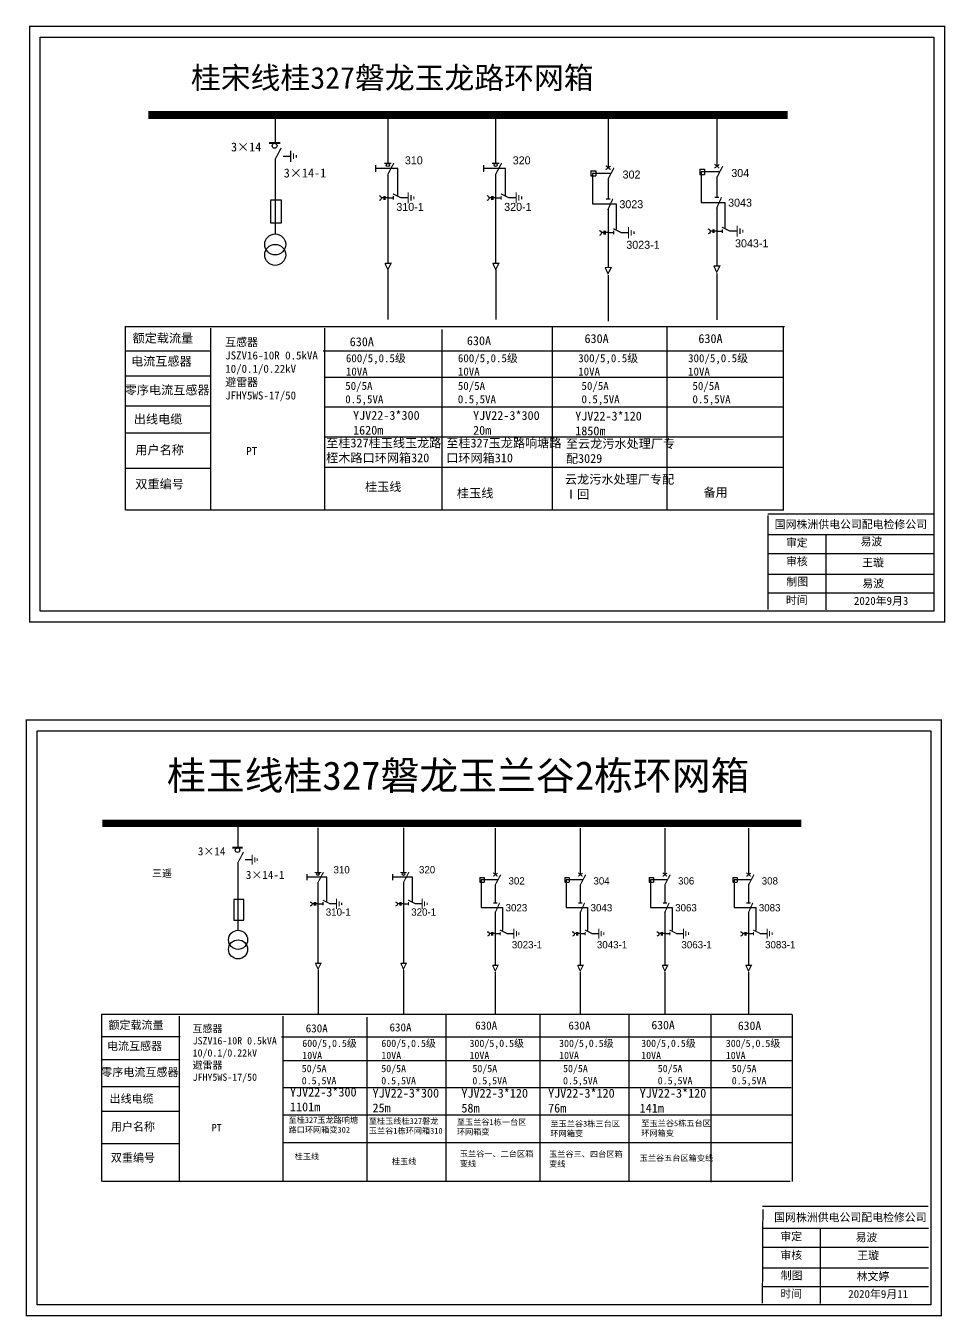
# Model space of a CAD drawing. Extents: x 1601 to 2099, y -464 to -160.
# Drawn here: x 1836.6 to 1962.6, y -338.5 to -161.4 of the extents above; entities that cross this region are included whole.
import ezdxf

# ---------------------------------------------------------------- set-up
doc = ezdxf.new("R2010")
doc.units = 0
doc.header["$LTSCALE"] = 0.774411
doc.linetypes.add('ACAD_ISO02W100', pattern=[15, 12, -3])
doc.linetypes.add('CENTER', pattern=[50.8, 31.75, -6.35, 6.35, -6.35])
doc.layers.get('0').update_dxf_attribs({"linetype": 'CONTINUOUS'})
doc.layers.get('DEFPOINTS').update_dxf_attribs({"linetype": 'CONTINUOUS'})
doc.layers.add('2', color=7, linetype='CONTINUOUS')
doc.styles.add('hztxt_txtstyle_0.00_0_0', font='simkai.ttf')
doc.styles.add('hztxt_txtstyle_1.80_0_0', font='', dxfattribs={"height": 1.8, "bigfont": 'hztxt.shx'})
doc.styles.add('hztxt_txtstyle_2.70_0_0', font='simkai.ttf', dxfattribs={"height": 2.7})
doc.styles.add('KaiTi_GB2312_txtstyle_1.09_0_0', font='simkai_0.ttf', dxfattribs={"height": 1.0944})
doc.styles.add('字体', font='simkai_0.ttf', dxfattribs={"height": 2.5})
doc.styles.get('hztxt_txtstyle_1.80_0_0').set_extended_font_data('hztxt')

# ---------------------------------------------------------------- blocks, each defined once
blk = doc.blocks.new('JD')
for points in [[(-2, 0.2), (-2, -0.2), (2, 0.2), (2, -0.2)], [(1, -1.2), (1, -0.8), (-1, -1.2), (-1, -0.8)], [(-0.5, -1.8), (-0.5, -2.2), (0.5, -1.8), (0.5, -2.2)]]:
    blk.add_trace(points)

msp = doc.modelspace()

# ---------------------------------------------------------------- linework, layer by layer
at = {"color": 0}
for p, q in [((1870.73, -173.84), (1870.73, -177.46)), ((1886.2, -173.55), (1886.2, -180.27)), ((1900.98, -173.55), (1900.98, -180.27)), ((1916.4, -173.86), (1916.4, -180.92)), ((1931.31, -173.65), (1931.31, -180.71)), ((1870.75, -179.7), (1870.75, -189.95)), ((1871.83, -179.29), (1872.86, -179.29)), ((1886.2, -181.77), (1886.2, -193.98)), ((1900.98, -181.77), (1900.98, -193.98)), ((1914.05, -181.3), (1914.71, -181.3)), ((1914.05, -181.3), (1914.05, -182.03)), ((1914.05, -182.03), (1914.71, -182.03)), ((1914.71, -181.3), (1914.71, -182.03)), ((1928.97, -181.09), (1929.63, -181.09)), ((1928.97, -181.09), (1928.97, -181.82)), ((1928.97, -181.82), (1929.63, -181.82)), ((1929.63, -181.09), (1929.63, -181.82)), ((1931.31, -182.21), (1931.31, -184.93)), ((1916.4, -182.42), (1916.4, -185.14)), ((1886.2, -185.02), (1886.96, -185.02)), ((1887.95, -184.99), (1888.98, -184.99)), ((1900.98, -185.02), (1901.74, -185.02)), ((1902.74, -184.99), (1903.77, -184.99)), ((1916.4, -186.5), (1916.4, -194.54)), ((1931.31, -186.29), (1931.31, -194.33)), ((1916.4, -189.8), (1917.16, -189.8)), ((1918.15, -189.78), (1919.18, -189.78)), ((1931.31, -189.59), (1932.07, -189.59)), ((1933.06, -189.57), (1934.1, -189.57)), ((1861.99, -206.05), (1850.22, -206.05)), ((1861.95, -209.51), (1850.17, -209.51)), ((1861.95, -213.6), (1850.17, -213.6)), ((1861.9, -217.33), (1850.13, -217.33)), ((1861.95, -222.18), (1850.17, -222.18)), ((1865.64, -270.86), (1865.64, -274.14)), ((1876.62, -271.46), (1876.62, -277.57)), ((1888.34, -271.46), (1888.34, -277.57)), ((1900.93, -271.49), (1900.93, -277.91)), ((1912.59, -271.49), (1912.59, -277.91)), ((1924.18, -271.49), (1924.18, -277.91)), ((1935.66, -271.49), (1935.66, -277.91)), ((1865.65, -276.18), (1865.65, -285.5)), ((1866.64, -275.81), (1867.58, -275.81)), ((1876.62, -278.93), (1876.62, -290.03)), ((1888.34, -278.93), (1888.34, -290.03)), ((1898.8, -278.26), (1899.4, -278.26)), ((1898.8, -278.26), (1898.8, -278.92)), ((1898.8, -278.92), (1899.4, -278.92)), ((1899.4, -278.26), (1899.4, -278.92)), ((1900.93, -279.27), (1900.93, -281.74)), ((1910.46, -278.26), (1911.05, -278.26)), ((1910.46, -278.26), (1910.46, -278.92)), ((1910.46, -278.92), (1911.05, -278.92)), ((1911.05, -278.26), (1911.05, -278.92)), ((1912.59, -279.27), (1912.59, -281.74)), ((1922.05, -278.26), (1922.65, -278.26)), ((1922.05, -278.26), (1922.05, -278.92)), ((1922.05, -278.92), (1922.65, -278.92)), ((1922.65, -278.26), (1922.65, -278.92)), ((1924.18, -279.27), (1924.18, -281.74)), ((1933.53, -278.26), (1934.13, -278.26)), ((1933.53, -278.26), (1933.53, -278.92)), ((1933.53, -278.92), (1934.13, -278.92)), ((1934.13, -278.26), (1934.13, -278.92)), ((1935.66, -279.27), (1935.66, -281.74)), ((1876.62, -281.88), (1877.31, -281.88)), ((1878.22, -281.86), (1879.16, -281.86)), ((1888.34, -281.88), (1889.03, -281.88)), ((1889.93, -281.86), (1890.87, -281.86)), ((1900.93, -282.98), (1900.93, -290.29)), ((1912.59, -282.98), (1912.59, -290.29)), ((1924.18, -282.98), (1924.18, -290.29)), ((1935.66, -282.98), (1935.66, -290.29)), ((1900.93, -285.98), (1901.62, -285.98)), ((1902.52, -285.96), (1903.46, -285.96)), ((1912.59, -285.98), (1913.28, -285.98)), ((1914.18, -285.96), (1915.12, -285.96)), ((1924.18, -285.98), (1924.88, -285.98)), ((1925.78, -285.96), (1926.72, -285.96)), ((1935.66, -285.98), (1936.35, -285.98)), ((1937.25, -285.96), (1938.2, -285.96)), ((1857.7, -300.13), (1846.99, -300.13)), ((1857.66, -303.28), (1846.95, -303.28)), ((1857.66, -307), (1846.95, -307)), ((1857.62, -310.39), (1846.91, -310.39)), ((1857.65, -314.8), (1846.95, -314.8))]:
    msp.add_line(p, q, dxfattribs=at)
at = {"color": 0, "linetype": 'ACAD_ISO02W100'}
for p, q in [((1916.73, -181.68), (1914.26, -181.68)), ((1914.26, -181.68), (1914.26, -185.87)), ((1931.64, -181.47), (1929.18, -181.47)), ((1929.18, -181.47), (1929.18, -185.66)), ((1914.26, -185.87), (1917.51, -185.87)), ((1917.51, -185.87), (1917.51, -189.33)), ((1929.18, -185.66), (1932.43, -185.66)), ((1932.43, -185.66), (1932.43, -189.12)), ((1901.23, -278.6), (1898.99, -278.6)), ((1898.99, -278.6), (1898.99, -282.41)), ((1912.89, -278.6), (1910.65, -278.6)), ((1910.65, -278.6), (1910.65, -282.41)), ((1924.48, -278.6), (1922.24, -278.6)), ((1922.24, -278.6), (1922.24, -282.41)), ((1935.96, -278.6), (1933.72, -278.6)), ((1933.72, -278.6), (1933.72, -282.41)), ((1898.99, -282.41), (1901.94, -282.41)), ((1901.94, -282.41), (1901.94, -285.55)), ((1910.65, -282.41), (1913.6, -282.41)), ((1913.6, -282.41), (1913.6, -285.55)), ((1922.24, -282.41), (1925.2, -282.41)), ((1925.2, -282.41), (1925.2, -285.55)), ((1933.72, -282.41), (1936.68, -282.41)), ((1936.68, -282.41), (1936.68, -285.55))]:
    msp.add_line(p, q, dxfattribs=at)
at = {"color": 0, "linetype": 'CENTER'}
for p, q in [((1886.2, -194.97), (1886.2, -201.72)), ((1900.99, -194.97), (1900.99, -201.72)), ((1916.4, -195.62), (1916.4, -201.96)), ((1931.31, -195.41), (1931.31, -201.75)), ((1876.63, -290.93), (1876.63, -297.07)), ((1888.34, -290.93), (1888.34, -297.07)), ((1900.93, -291.27), (1900.93, -297.03)), ((1912.59, -291.27), (1912.59, -297.03)), ((1924.19, -291.27), (1924.19, -297.03)), ((1935.66, -291.27), (1935.66, -297.03))]:
    msp.add_line(p, q, dxfattribs=at)
at = {"color": 0, "linetype": 'Continuous'}
for p, q in [((1850.15, -202.66), (1940.59, -202.66)), ((1850.2, -227.89), (1850.2, -202.66)), ((1861.89, -202.93), (1861.89, -227.89)), ((1877.52, -202.93), (1877.52, -227.89)), ((1893.62, -203.1), (1893.62, -227.88)), ((1908.74, -202.7), (1908.74, -227.89)), ((1924.47, -202.7), (1924.47, -227.89)), ((1940.41, -202.72), (1940.41, -227.91)), ((1877.33, -206.03), (1940.41, -206.03)), ((1877.52, -209.65), (1940.41, -209.65)), ((1877.52, -213.7), (1940.41, -213.7)), ((1877.52, -217.81), (1940.41, -217.81)), ((1877.52, -221.98), (1940.41, -221.98)), ((1940.41, -227.89), (1850.28, -227.89)), ((1938.36, -231.22), (1961.11, -231.22)), ((1946.26, -231.22), (1946.26, -241.56)), ((1938.36, -233.81), (1961.11, -233.81)), ((1938.36, -236.64), (1961.11, -236.64)), ((1938.36, -239.23), (1961.11, -239.23)), ((1846.93, -297.05), (1941.59, -297.05)), ((1846.97, -320), (1846.97, -297.05)), ((1857.6, -297.3), (1857.6, -319.99)), ((1871.81, -297.3), (1871.81, -319.99)), ((1894.15, -297.1), (1894.15, -319.99)), ((1907.05, -297.1), (1907.05, -319.99)), ((1919.25, -297.11), (1919.25, -320.01)), ((1930.51, -297.19), (1930.51, -320.08)), ((1941.65, -297.07), (1941.65, -320.01)), ((1883.33, -297.45), (1883.33, -319.98)), ((1871.63, -300.12), (1941.62, -300.12)), ((1871.81, -303.41), (1941.65, -303.41)), ((1871.81, -307.09), (1941.53, -307.09)), ((1871.81, -310.82), (1941.72, -310.82)), ((1871.81, -314.62), (1941.62, -314.62)), ((1941.38, -320), (1847.05, -320)), ((1937.58, -326.4), (1960.33, -326.4)), ((1945.5, -326.35), (1945.48, -336.74)), ((1937.58, -328.99), (1960.33, -328.99)), ((1937.58, -331.82), (1960.33, -331.82)), ((1937.58, -334.41), (1960.33, -334.41))]:
    msp.add_line(p, q, dxfattribs=at)
at = {"color": 0, "linetype": 'Continuous', "const_width": 0.182}
for points in [[(1837.07, -161.51), (1962.55, -161.51), (1962.55, -243.22), (1837.07, -243.22)], [(1836.64, -256.68), (1962.12, -256.68), (1962.12, -338.38), (1836.64, -338.38)]]:
    msp.add_lwpolyline(points, close=True, dxfattribs=at)
at = {"color": 0, "linetype": 'Continuous'}
for points in [[(1838.54, -162.99), (1961.07, -162.99), (1961.07, -241.74), (1838.54, -241.74)], [(1838.12, -258.15), (1960.65, -258.15), (1960.65, -336.9), (1838.12, -336.9)]]:
    msp.add_lwpolyline(points, close=True, dxfattribs=at)
at = {"color": 0}
for points, const_width in [([(1853.35, -173.64), (1941.03, -173.64)], 1.1), ([(1869.9, -177.51), (1871.44, -177.51)], 0.261), ([(1870.75, -179.74), (1871.57, -178.18)], 0.165), ([(1885.71, -180.3), (1886.68, -180.3)], 0.165), ([(1886.2, -181.81), (1887.02, -180.25)], 0.165), ([(1900.5, -180.3), (1901.47, -180.3)], 0.165), ([(1900.98, -181.81), (1901.81, -180.25)], 0.165), ([(1916.08, -181.16), (1916.75, -180.66)], 0.165), ([(1916.09, -180.61), (1916.74, -181.15)], 0.165), ([(1931, -180.95), (1931.67, -180.45)], 0.165), ([(1931, -180.41), (1931.65, -180.94)], 0.165), ([(1916.4, -182.46), (1917.22, -180.9)], 0.165), ([(1931.31, -182.25), (1932.13, -180.69)], 0.165), ([(1886.91, -184.47), (1888.01, -185.02)], 0.165), ([(1886.96, -184.76), (1886.96, -185.27)], 0.165), ([(1901.7, -184.47), (1902.8, -185.02)], 0.165), ([(1901.74, -184.76), (1901.74, -185.27)], 0.165), ([(1916.1, -185.18), (1916.71, -185.18)], 0.165), ([(1916.36, -186.7), (1917.06, -185.15)], 0.165), ([(1931.01, -184.97), (1931.62, -184.97)], 0.165), ([(1931.28, -186.49), (1931.97, -184.94)], 0.165), ([(1917.12, -189.25), (1918.21, -189.8)], 0.165), ([(1932.03, -189.04), (1933.13, -189.59)], 0.165), ([(1932.07, -189.34), (1932.07, -189.85)], 0.165), ([(1917.16, -189.55), (1917.16, -190.05)], 0.165), ([(1885.79, -194.01), (1886.63, -194.01), (1886.2, -194.86), (1885.8, -193.99)], 0.165), ([(1900.58, -194.01), (1901.42, -194.01), (1900.99, -194.86), (1900.59, -193.99)], 0.165), ([(1915.99, -194.59), (1916.83, -194.59), (1916.4, -195.44), (1916, -194.57)], 0.165), ([(1930.9, -194.38), (1931.74, -194.38), (1931.31, -195.23), (1930.91, -194.36)], 0.165), ([(1847.05, -270.86), (1942.89, -270.86)], 0.998), ([(1864.89, -274.19), (1866.29, -274.19)], 0.238), ([(1865.65, -276.22), (1866.4, -274.8)], 0.15), ([(1876.18, -277.59), (1877.06, -277.59)], 0.15), ([(1876.62, -278.97), (1877.37, -277.55)], 0.15), ([(1887.9, -277.59), (1888.78, -277.59)], 0.15), ([(1888.34, -278.97), (1889.09, -277.55)], 0.15), ([(1900.65, -277.63), (1901.24, -278.12)], 0.15), ([(1900.64, -278.13), (1901.25, -277.67)], 0.15), ([(1900.93, -279.31), (1901.68, -277.89)], 0.15), ([(1912.31, -277.63), (1912.89, -278.12)], 0.15), ([(1912.3, -278.13), (1912.91, -277.67)], 0.15), ([(1912.59, -279.31), (1913.34, -277.89)], 0.15), ([(1923.9, -278.13), (1924.51, -277.67)], 0.15), ([(1923.9, -277.63), (1924.49, -278.12)], 0.15), ([(1924.18, -279.31), (1924.93, -277.89)], 0.15), ([(1935.38, -278.13), (1935.98, -277.67)], 0.15), ([(1935.38, -277.63), (1935.97, -278.12)], 0.15), ([(1935.66, -279.31), (1936.41, -277.89)], 0.15), ([(1877.27, -281.38), (1878.27, -281.88)], 0.15), ([(1888.99, -281.38), (1889.99, -281.88)], 0.15), ([(1877.31, -281.65), (1877.31, -282.11)], 0.15), ([(1889.03, -281.65), (1889.03, -282.11)], 0.15), ([(1900.66, -281.78), (1901.21, -281.78)], 0.15), ([(1900.9, -283.17), (1901.53, -281.75)], 0.15), ([(1912.32, -281.78), (1912.87, -281.78)], 0.15), ([(1912.56, -283.17), (1913.19, -281.75)], 0.15), ([(1923.92, -281.78), (1924.47, -281.78)], 0.15), ([(1924.15, -283.17), (1924.78, -281.75)], 0.15), ([(1935.39, -281.78), (1935.95, -281.78)], 0.15), ([(1935.63, -283.17), (1936.26, -281.75)], 0.15), ([(1901.58, -285.48), (1902.58, -285.98)], 0.15), ([(1901.62, -285.75), (1901.62, -286.21)], 0.15), ([(1913.24, -285.48), (1914.24, -285.98)], 0.15), ([(1913.28, -285.75), (1913.28, -286.21)], 0.15), ([(1924.84, -285.48), (1925.84, -285.98)], 0.15), ([(1924.88, -285.75), (1924.88, -286.21)], 0.15), ([(1936.31, -285.48), (1937.31, -285.98)], 0.15), ([(1936.35, -285.75), (1936.35, -286.21)], 0.15), ([(1876.25, -290.05), (1877.02, -290.05), (1876.63, -290.83), (1876.26, -290.04)], 0.15), ([(1887.97, -290.05), (1888.73, -290.05), (1888.34, -290.83), (1887.98, -290.04)], 0.15), ([(1900.56, -290.33), (1901.32, -290.33), (1900.93, -291.11), (1900.57, -290.32)], 0.15), ([(1912.22, -290.33), (1912.98, -290.33), (1912.59, -291.11), (1912.23, -290.32)], 0.15), ([(1923.82, -290.33), (1924.58, -290.33), (1924.19, -291.11), (1923.83, -290.32)], 0.15), ([(1935.29, -290.33), (1936.06, -290.33), (1935.66, -291.11), (1935.3, -290.32)], 0.15)]:
    msp.add_lwpolyline(points, dxfattribs=dict(at, const_width=const_width))
for points in [[(1884.53, -180.54), (1884.53, -181.46)], [(1899.32, -180.54), (1899.32, -181.46)], [(1870.09, -185.38), (1870.09, -188.46), (1871.62, -188.46), (1871.62, -185.34), (1870.09, -185.34)], [(1885.64, -185.01), (1885.29, -185.01)], [(1885.64, -184.78), (1885.64, -185.28)], [(1885.8, -184.78), (1885.8, -185.28)], [(1886.19, -185.01), (1885.8, -185.01)], [(1900.43, -185.01), (1900.08, -185.01)], [(1900.43, -184.78), (1900.43, -185.28)], [(1900.58, -184.78), (1900.58, -185.28)], [(1900.98, -185.01), (1900.58, -185.01)], [(1930.76, -189.35), (1930.76, -189.85)], [(1930.91, -189.35), (1930.91, -189.85)], [(1915.84, -189.79), (1915.5, -189.79)], [(1915.84, -189.56), (1915.84, -190.06)], [(1916, -189.56), (1916, -190.06)], [(1916.4, -189.79), (1916, -189.79)], [(1930.76, -189.58), (1930.41, -189.58)], [(1931.31, -189.58), (1930.91, -189.58)], [(1875.11, -277.81), (1875.11, -278.65)], [(1886.83, -277.81), (1886.83, -278.65)], [(1865.06, -281.34), (1865.06, -284.14), (1866.44, -284.14), (1866.44, -281.31), (1865.06, -281.31)], [(1876.12, -281.87), (1875.8, -281.87)], [(1876.12, -281.66), (1876.12, -282.12)], [(1876.26, -281.66), (1876.26, -282.12)], [(1876.62, -281.87), (1876.26, -281.87)], [(1887.84, -281.87), (1887.52, -281.87)], [(1887.84, -281.66), (1887.84, -282.12)], [(1887.98, -281.66), (1887.98, -282.12)], [(1888.34, -281.87), (1887.98, -281.87)], [(1900.42, -285.98), (1900.11, -285.98)], [(1900.42, -285.77), (1900.42, -286.22)], [(1900.56, -285.77), (1900.56, -286.22)], [(1900.93, -285.98), (1900.56, -285.98)], [(1912.08, -285.98), (1911.77, -285.98)], [(1912.08, -285.77), (1912.08, -286.22)], [(1912.22, -285.77), (1912.22, -286.22)], [(1912.58, -285.98), (1912.22, -285.98)], [(1923.68, -285.98), (1923.36, -285.98)], [(1923.68, -285.77), (1923.68, -286.22)], [(1923.82, -285.77), (1923.82, -286.22)], [(1924.18, -285.98), (1923.82, -285.98)], [(1935.16, -285.98), (1934.84, -285.98)], [(1935.16, -285.77), (1935.16, -286.22)], [(1935.3, -285.77), (1935.3, -286.22)], [(1935.66, -285.98), (1935.3, -285.98)]]:
    msp.add_lwpolyline(points, dxfattribs=at)
at = {"color": 0, "linetype": 'ACAD_ISO02W100'}
for points in [[(1887.55, -184.76), (1887.55, -181), (1884.53, -181)], [(1902.33, -184.76), (1902.33, -181), (1899.32, -181)], [(1877.85, -281.64), (1877.85, -278.23), (1875.11, -278.23)], [(1889.57, -281.64), (1889.57, -278.23), (1886.83, -278.23)]]:
    msp.add_lwpolyline(points, dxfattribs=at)
at = {"color": 0}
for points in [[(1885, -184.72, -0.877934), (1885.01, -185.39)], [(1899.79, -184.72, -0.877934), (1899.8, -185.39)], [(1930.11, -189.3, -0.877934), (1930.13, -189.97)], [(1915.2, -189.51, -0.877934), (1915.21, -190.18)], [(1875.53, -281.62, -0.877934), (1875.55, -282.22)], [(1887.25, -281.62, -0.877934), (1887.26, -282.22)], [(1899.84, -285.72, -0.877934), (1899.85, -286.33)], [(1911.5, -285.72, -0.877934), (1911.51, -286.33)], [(1923.1, -285.72, -0.877934), (1923.11, -286.33)], [(1934.57, -285.72, -0.877934), (1934.58, -286.33)]]:
    msp.add_lwpolyline(points, format="xyb", dxfattribs=at)
at = {"color": 0, "linetype": 'Continuous', "const_width": 0.182}
for points in [[(1938.3, -228.42), (1961.05, -228.42)], [(1938.36, -228.61), (1938.35, -241.51)], [(1937.64, -323.8), (1937.57, -336.69)], [(1937.58, -323.4), (1960.33, -323.4)]]:
    msp.add_lwpolyline(points, dxfattribs=at)
at = {"color": 0}
for centre, radius in [((1870.67, -177.88), 0.335), ((1886.2, -180.53), 0.211), ((1900.98, -180.53), 0.211), ((1865.59, -274.53), 0.305), ((1876.62, -277.8), 0.192), ((1888.34, -277.8), 0.192)]:
    msp.add_circle(centre, radius, dxfattribs=at)
at = {"layer": '2', "color": 0}
for centre, radius in [((1870.75, -191.42), 1.44), ((1870.75, -192.85), 1.44), ((1865.66, -286.83), 1.31), ((1865.66, -288.14), 1.31)]:
    msp.add_circle(centre, radius, dxfattribs=at)

# ---------------------------------------------------------------- block references
at = {"color": 0, "rotation": 90}
for p, xscale, yscale, zscale in [((1872.88, -179.32), 0.3844120780053686, 0.3844120780053686, 0.3844120780054647), ((1889, -185.02), 0.3844120780053686, 0.3844120780053686, 0.3844120780054647), ((1903.79, -185.02), 0.3844120780053686, 0.3844120780053686, 0.3844120780054647), ((1919.2, -189.81), 0.3844120780053686, 0.3844120780053686, 0.3844120780054647), ((1934.11, -189.6), 0.3844120780053686, 0.3844120780053686, 0.3844120780054647), ((1867.59, -275.84), 0.3494655254594932, 0.3494655254594932, 0.3494655254595134), ((1879.17, -281.89), 0.3494655254594932, 0.3494655254594932, 0.3494655254595134), ((1890.89, -281.89), 0.3494655254594932, 0.3494655254594932, 0.3494655254595134), ((1903.48, -285.99), 0.3494655254594932, 0.3494655254594932, 0.3494655254595134), ((1915.13, -285.99), 0.3494655254594932, 0.3494655254594932, 0.3494655254595134), ((1926.73, -285.99), 0.3494655254594932, 0.3494655254594932, 0.3494655254595134), ((1938.21, -285.99), 0.3494655254594932, 0.3494655254594932, 0.3494655254595134)]:
    msp.add_blockref('JD', p, dxfattribs=dict(at, xscale=xscale, yscale=yscale, zscale=zscale))

# ---------------------------------------------------------------- texts
at = {"color": 0, "linetype": 'Continuous', "style": 'hztxt_txtstyle_2.70_0_0'}
for s, height, p in [('3×14', 1.22, (1864.69, -178.66)), ('3×14-1', 1.22, (1871.93, -182.23)), ('3×14', 1.109, (1860.15, -275.24)), ('3×14-1', 1.109, (1866.73, -278.48))]:
    msp.add_text(s, height=height, dxfattribs=at).set_placement(p)
at = {"color": 0, "style": 'hztxt_txtstyle_1.80_0_0'}
for s, height, p in [('310', 1.098, (1888.54, -180.43)), ('320', 1.098, (1903.33, -180.43)), ('302', 1.098, (1918.4, -182.38)), ('304', 1.098, (1933.31, -182.17)), ('310-1', 1.098, (1887.37, -186.82)), ('320-1', 1.098, (1902.16, -186.82)), ('3023', 1.098, (1917.96, -186.45)), ('3043', 1.098, (1932.87, -186.24)), ('3023-1', 1.098, (1918.91, -192.02)), ('3043-1', 1.098, (1933.82, -191.82)), ('310', 0.998, (1878.75, -277.71)), ('320', 0.998, (1890.47, -277.71)), ('302', 0.998, (1902.75, -279.24)), ('304', 0.998, (1914.4, -279.24)), ('306', 0.998, (1926, -279.24)), ('308', 0.998, (1937.48, -279.24)), ('310-1', 0.998, (1877.69, -283.52)), ('320-1', 0.998, (1889.41, -283.52)), ('3023', 0.998, (1902.35, -282.93)), ('3043', 0.998, (1914.01, -282.93)), ('3063', 0.998, (1925.61, -282.93)), ('3083', 0.998, (1937.08, -282.93)), ('3023-1', 0.998, (1903.21, -288)), ('3043-1', 0.998, (1914.87, -288)), ('3063-1', 0.998, (1926.47, -288)), ('3083-1', 0.998, (1937.94, -288))]:
    msp.add_text(s, height=height, dxfattribs=at).set_placement(p)
at = {"color": 0, "linetype": 'Continuous', "attachment_point": 1}
for s, insert, char_height, width, style in [('{\\fSimSun|b0|i0|c134|p2; 桂宋线桂327磐龙玉龙路环网箱}', (1857.16, -167.06), 3, 85.7498, '字体'), ('{\\fSimSun|b0|i0|c134|p2;额定载流量}', (1851.19, -203.66), 1.2204, 19.6738, 'hztxt_txtstyle_2.70_0_0'), ('\\A1;{\\fSimSun|b0|i0|c134|p2;互感器\\PJSZV16-10R 0.5kVA\\P10/0.1/0.22kV\\P避雷器\\PJFHY5WS-17/50}', (1863.9, -204.27), 1.0983, 20.2524, 'hztxt_txtstyle_2.70_0_0'), ('{\\fSimSun|b0|i0|c134|p2;630A}', (1880.97, -204.16), 1.2204, 19.6738, 'hztxt_txtstyle_2.70_0_0'), ('{\\fSimSun|b0|i0|c134|p2;630A}', (1897.04, -204.02), 1.2204, 19.6738, 'hztxt_txtstyle_2.70_0_0'), ('{\\fSimSun|b0|i0|c134|p2;630A}', (1913.17, -203.73), 1.2204, 19.6738, 'hztxt_txtstyle_2.70_0_0'), ('{\\fSimSun|b0|i0|c134|p2;630A}', (1928.79, -203.73), 1.2204, 19.6738, 'hztxt_txtstyle_2.70_0_0'), ('{\\fSimSun|b0|i0|c134|p2;电流互感器}', (1850.98, -206.83), 1.2204, 19.6738, 'hztxt_txtstyle_2.70_0_0'), ('\\A1;{\\fSimSun|b0|i0|c134|p2;600/5,0.5级\\P10VA}', (1880.45, -206.48), 1.0983, 20.2524, 'hztxt_txtstyle_2.70_0_0'), ('\\A1;{\\fSimSun|b0|i0|c134|p2;600/5,0.5级\\P10VA}', (1895.81, -206.48), 1.0983, 20.2524, 'hztxt_txtstyle_2.70_0_0'), ('\\A1;{\\fSimSun|b0|i0|c134|p2;300/5,0.5级\\P10VA}', (1912.31, -206.48), 1.0983, 20.2524, 'hztxt_txtstyle_2.70_0_0'), ('\\A1;{\\fSimSun|b0|i0|c134|p2;300/5,0.5级\\P10VA}', (1927.38, -206.48), 1.0983, 20.2524, 'hztxt_txtstyle_2.70_0_0'), ('{\\fSimSun|b0|i0|c134|p2;零序电流互感器}', (1850.11, -210.77), 1.2204, 19.6738, 'hztxt_txtstyle_2.70_0_0'), ('{\\fSimSun|b0|i0|c134|p2;50/5A\\P0.5,5VA}', (1880.36, -210.28), 1.0983, 19.6738, 'hztxt_txtstyle_2.70_0_0'), ('{\\fSimSun|b0|i0|c134|p2;50/5A\\P0.5,5VA}', (1895.8, -210.28), 1.0983, 19.6738, 'hztxt_txtstyle_2.70_0_0'), ('{\\fSimSun|b0|i0|c134|p2;50/5A\\P0.5,5VA}', (1912.76, -210.28), 1.0983, 19.6738, 'hztxt_txtstyle_2.70_0_0'), ('{\\fSimSun|b0|i0|c134|p2;50/5A\\P0.5,5VA}', (1927.98, -210.28), 1.0983, 19.6738, 'hztxt_txtstyle_2.70_0_0'), ('YJV22-3*300\\P1620m', (1881.43, -214.26), 1.2204, 19.6738, 'hztxt_txtstyle_2.70_0_0'), ('YJV22-3*300\\P20m', (1897.89, -214.28), 1.2204, 19.6738, 'hztxt_txtstyle_2.70_0_0'), ('{\\fSimSun|b0|i0|c134|p2;出线电缆}', (1851.36, -214.77), 1.2204, 19.6738, 'hztxt_txtstyle_2.70_0_0'), ('YJV22-3*120\\P1850m', (1911.9, -214.36), 1.2204, 19.6738, 'hztxt_txtstyle_2.70_0_0'), ('{\\fSimSun|b0|i0|c134|p2;用户名称}', (1851.57, -219), 1.2204, 19.6738, 'hztxt_txtstyle_2.70_0_0'), ('{\\fSimSun|b0|i0|c134|p2;PT}', (1866.78, -219.22), 1.1026, 8.5785, 'hztxt_txtstyle_0.00_0_0'), ('{\\fSimSun|b0|i0|c134|p2;至桂327桂玉线玉龙路桎木路口环网箱320}', (1877.74, -218.05), 1.2204, 16.4999, 'hztxt_txtstyle_2.70_0_0'), ('{\\fSimSun|b0|i0|c134|p2;至桂327玉龙路响塘路口环网箱310}', (1894.21, -218.06), 1.2204, 16.4999, 'hztxt_txtstyle_2.70_0_0'), ('{\\fSimSun|b0|i0|c134|p2;至云龙污水处理厂专配3029}', (1910.62, -218.14), 1.2204, 15.2993, 'hztxt_txtstyle_2.70_0_0'), ('{\\fSimSun|b0|i0|c134|p2;云龙污水处理厂专配Ⅰ回}', (1910.49, -223.03), 1.2204, 15.2993, 'hztxt_txtstyle_2.70_0_0'), ('{\\fSimSun|b0|i0|c134|p2;双重编号}', (1851.57, -223.69), 1.2204, 19.6738, 'hztxt_txtstyle_2.70_0_0'), ('{\\fSimSun|b0|i0|c134|p2;桂玉线}', (1883.07, -224.04), 1.2204, 10.5639, 'hztxt_txtstyle_2.70_0_0'), ('{\\fSimSun|b0|i0|c134|p2;桂玉线}', (1895.68, -224.93), 1.2204, 10.5639, 'hztxt_txtstyle_2.70_0_0'), ('{\\fSimSun|b0|i0|c134|p2;备用}', (1929.49, -224.82), 1.2204, 19.6738, 'hztxt_txtstyle_2.70_0_0'), ('国网株洲供电公司配电检修公司', (1939.26, -229.28), 1.0944, 29.9201, '字体'), ('\\f\uffbfﾬￌﾣﾤ_GB2312|b0|i0|c134|p49;审定', (1940.8, -231.79), 1.0944, 8.5588, '字体'), ('易波', (1951.03, -231.64), 1.094, 8.5588, '字体'), ('\\f\uffbfﾬￌﾣﾤ_GB2312|b0|i0|c134|p49;审核', (1940.8, -234.36), 1.0944, 8.5588, '字体'), ('{\\fSimSun|b0|i0|c134|p2;王璇}', (1951.25, -234.51), 1.0944, 8.5588, '字体'), ('\\f\uffbfﾬￌﾣﾤ_GB2312|b0|i0|c134|p49;制图', (1940.86, -237.14), 1.0944, 8.5588, '字体'), ('{\\fSimSun|b0|i0|c134|p2;易波}', (1951.28, -237.38), 1.0944, 8.5588, '字体'), ('\\f\uffbfﾬￌﾣﾤ_GB2312|b0|i0|c134|p49;时间', (1940.8, -239.66), 1.0944, 8.5588, '字体'), ('2020{\\fSimSun|b0|i0|c134|p2;年}9{\\fSimSun|b0|i0|c134|p2;月3}', (1950.13, -239.78), 1.0944, 16.0081, '字体'), ('{\\fSimSun|b0|i0|c134|p2;三遥}', (1853.86, -277.21), 1.0024, 7.7986, 'hztxt_txtstyle_0.00_0_0'), ('{\\fSimSun|b0|i0|c134|p2;额定载流量}', (1847.88, -297.96), 1.1094, 17.8852, 'hztxt_txtstyle_2.70_0_0'), ('\\A1;{\\fSimSun|b0|i0|c134|p2;互感器\\PJSZV16-10R 0.5kVA\\P10/0.1/0.22kV\\P避雷器\\PJFHY5WS-17/50}', (1859.43, -298.52), 0.9985, 18.4113, 'hztxt_txtstyle_2.70_0_0'), ('{\\fSimSun|b0|i0|c134|p2;630A}', (1874.94, -298.42), 1.1094, 17.8852, 'hztxt_txtstyle_2.70_0_0'), ('{\\fSimSun|b0|i0|c134|p2;630A}', (1886.43, -298.29), 1.1094, 17.8852, 'hztxt_txtstyle_2.70_0_0'), ('{\\fSimSun|b0|i0|c134|p2;630A}', (1898.18, -298.03), 1.1094, 17.8852, 'hztxt_txtstyle_2.70_0_0'), ('{\\fSimSun|b0|i0|c134|p2;630A}', (1910.97, -298.03), 1.1094, 17.8852, 'hztxt_txtstyle_2.70_0_0'), ('{\\fSimSun|b0|i0|c134|p2;630A}', (1922.35, -297.93), 1.1757, 9.454, 'hztxt_txtstyle_0.00_0_0'), ('{\\fSimSun|b0|i0|c134|p2;630A}', (1934.21, -298.03), 1.1757, 9.454, 'hztxt_txtstyle_0.00_0_0'), ('{\\fSimSun|b0|i0|c134|p2;电流互感器}', (1847.68, -300.85), 1.1094, 17.8852, 'hztxt_txtstyle_2.70_0_0'), ('\\A1;{\\fSimSun|b0|i0|c134|p2;600/5,0.5级\\P10VA}', (1874.47, -300.53), 0.9985, 18.4113, 'hztxt_txtstyle_2.70_0_0'), ('\\A1;{\\fSimSun|b0|i0|c134|p2;600/5,0.5级\\P10VA}', (1885.31, -300.53), 0.9985, 18.4113, 'hztxt_txtstyle_2.70_0_0'), ('\\A1;{\\fSimSun|b0|i0|c134|p2;300/5,0.5级\\P10VA}', (1897.4, -300.53), 0.9985, 18.4113, 'hztxt_txtstyle_2.70_0_0'), ('\\A1;{\\fSimSun|b0|i0|c134|p2;300/5,0.5级\\P10VA}', (1909.69, -300.53), 0.9985, 18.4113, 'hztxt_txtstyle_2.70_0_0'), ('\\A1;{\\fSimSun|b0|i0|c134|p2;300/5,0.5级\\P10VA}', (1920.95, -300.53), 0.9985, 18.4113, 'hztxt_txtstyle_2.70_0_0'), ('\\A1;{\\fSimSun|b0|i0|c134|p2;300/5,0.5级\\P10VA}', (1932.55, -300.53), 0.9985, 18.4113, 'hztxt_txtstyle_2.70_0_0'), ('{\\fSimSun|b0|i0|c134|p2;零序电流互感器}', (1846.9, -304.43), 1.1094, 17.8852, 'hztxt_txtstyle_2.70_0_0'), ('{\\fSimSun|b0|i0|c134|p2;50/5A\\P0.5,5VA}', (1874.39, -303.99), 0.9985, 17.8852, 'hztxt_txtstyle_2.70_0_0'), ('{\\fSimSun|b0|i0|c134|p2;50/5A\\P0.5,5VA}', (1885.3, -303.99), 0.9985, 17.8852, 'hztxt_txtstyle_2.70_0_0'), ('{\\fSimSun|b0|i0|c134|p2;50/5A\\P0.5,5VA}', (1897.8, -303.99), 0.9985, 17.8852, 'hztxt_txtstyle_2.70_0_0'), ('{\\fSimSun|b0|i0|c134|p2;50/5A\\P0.5,5VA}', (1910.23, -303.99), 0.9985, 17.8852, 'hztxt_txtstyle_2.70_0_0'), ('{\\fSimSun|b0|i0|c134|p2;50/5A\\P0.5,5VA}', (1923.22, -303.99), 0.9985, 17.8852, 'hztxt_txtstyle_2.70_0_0'), ('{\\fSimSun|b0|i0|c134|p2;50/5A\\P0.5,5VA}', (1933.37, -303.99), 0.9985, 17.8852, 'hztxt_txtstyle_2.70_0_0'), ('{\\fSimSun|b0|i0|c134|p2;出线电缆}', (1848.03, -308.07), 1.1094, 17.8852, 'hztxt_txtstyle_2.70_0_0'), ('YJV22-3*300\\P1101m', (1872.78, -307.11), 1.2204, 19.6738, 'hztxt_txtstyle_2.70_0_0'), ('YJV22-3*300\\P25m', (1884.1, -307.25), 1.2204, 19.6738, 'hztxt_txtstyle_2.70_0_0'), ('YJV22-3*120\\P58m', (1896.29, -307.27), 1.2204, 19.6738, 'hztxt_txtstyle_2.70_0_0'), ('YJV22-3*120\\P76m', (1908.18, -307.27), 1.2204, 19.6738, 'hztxt_txtstyle_2.70_0_0'), ('YJV22-3*120\\P141m', (1920.74, -307.27), 1.2204, 19.6738, 'hztxt_txtstyle_2.70_0_0'), ('至桂327玉龙路响塘路口环网箱变302', (1872.58, -311.16), 0.8, 9.8107, 'hztxt_txtstyle_2.70_0_0'), ('至{\\fSimSun|b0|i0|c134|p2;桂玉线桂327磐龙玉兰谷1栋环网箱310}', (1883.59, -311.3), 0.8, 10.2246, 'hztxt_txtstyle_2.70_0_0'), ('至{\\fSimSun|b0|i0|c134|p2;玉兰谷1栋一台区环网箱变}', (1895.67, -311.44), 0.8, 10.2246, 'hztxt_txtstyle_2.70_0_0'), ('至{\\fSimSun|b0|i0|c134|p2;玉兰谷3栋三台区环网箱变}', (1908.5, -311.66), 0.8, 10.2246, 'hztxt_txtstyle_2.70_0_0'), ('至{\\fSimSun|b0|i0|c134|p2;玉兰谷5栋五台区环网箱变}', (1920.97, -311.6), 0.8, 10.2246, 'hztxt_txtstyle_2.70_0_0'), ('{\\fSimSun|b0|i0|c134|p2;用户名称}', (1848.22, -311.91), 1.1094, 17.8852, 'hztxt_txtstyle_2.70_0_0'), ('{\\fSimSun|b0|i0|c134|p2;PT}', (1862.05, -312.11), 1.0024, 7.7986, 'hztxt_txtstyle_0.00_0_0'), ('{\\fSimSun|b0|i0|c134|p2;双重编号}', (1848.22, -316.17), 1.1094, 17.8852, 'hztxt_txtstyle_2.70_0_0'), ('桂玉线', (1873.42, -316.15), 0.8, 9.8107, 'hztxt_txtstyle_2.70_0_0'), ('桂玉线', (1886.76, -316.83), 0.8, 9.8107, 'hztxt_txtstyle_2.70_0_0'), ('{\\fSimSun|b0|i0|c134|p2;玉兰谷一、二台区箱变线}', (1896.07, -315.8), 0.8, 10.2246, 'hztxt_txtstyle_2.70_0_0'), ('{\\fSimSun|b0|i0|c134|p2;玉兰谷三、四台区箱变线}', (1908.32, -315.84), 0.8, 10.2246, 'hztxt_txtstyle_2.70_0_0'), ('{\\fSimSun|b0|i0|c134|p2;玉兰谷五台区箱变线}', (1920.74, -316.37), 0.8, 10.2246, 'hztxt_txtstyle_2.70_0_0'), ('国网株洲供电公司配电检修公司', (1939.19, -324.36), 1.0944, 29.9201, '字体'), ('\\f\uffbfﾬￌﾣﾤ_GB2312|b0|i0|c134|p49;审定', (1940.03, -326.97), 1.0944, 8.5588, '字体'), ('易波', (1950.35, -327.1), 1.094, 8.5588, '字体'), ('\\f\uffbfﾬￌﾣﾤ_GB2312|b0|i0|c134|p49;审核', (1940.03, -329.55), 1.0944, 8.5588, '字体'), ('\\f\uffbfﾬￌﾣﾤ_GB2312|b0|i0|c134|p49;制图', (1940.09, -332.33), 1.0944, 8.5588, '字体'), ('\\f\uffbfﾬￌﾣﾤ_GB2312|b0|i0|c134|p49;时间', (1940.03, -334.84), 1.0944, 8.5588, '字体')]:
    msp.add_mtext(s, dxfattribs=dict(at, insert=insert, char_height=char_height, width=width, style=style))
at = {"color": 7, "linetype": 'Continuous', "char_height": 1.094, "attachment_point": 1, "style": 'KaiTi_GB2312_txtstyle_1.09_0_0'}
for s, insert, width in [('王璇', (1950.58, -329.57), 8.5588), ('林文婷', (1950.5, -332.47), 8.5588), ('2020年9月11', (1949.35, -334.88), 16.0081)]:
    msp.add_mtext(s, dxfattribs=dict(at, insert=insert, width=width))
at = {"layer": 'DEFPOINTS', "color": 0, "insert": (1855.91, -262.34), "char_height": 3.9062, "width": 85.7758, "attachment_point": 1, "style": 'hztxt_txtstyle_0.00_0_0'}
msp.add_mtext('{\\fSimSun|b0|i0|c134|p2;桂玉线桂327磐龙玉兰谷2栋环网箱}', dxfattribs=at)

doc.saveas('drawing.dxf')
